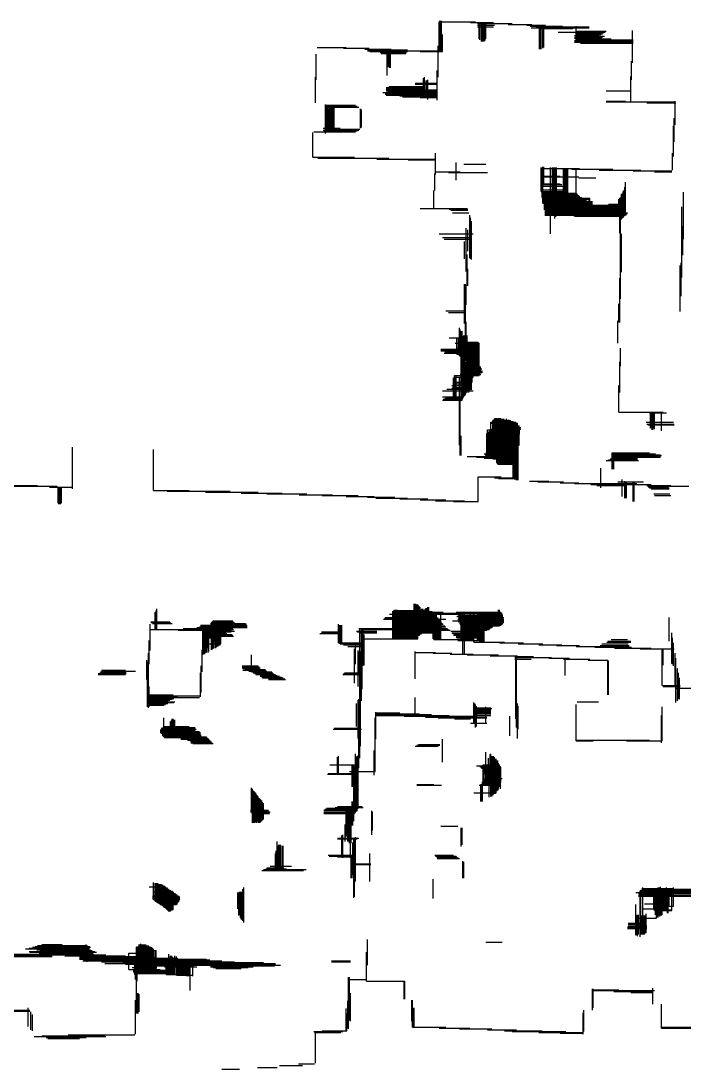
# Model space of a CAD drawing. Extents: x -18.2 to 24.4, y -13.4 to 16.4.
# Drawn here: x -11.34 to -3.55, y -13.1 to -0.8 of the extents above; entities that cross this region are included whole.
import ezdxf

# ---------------------------------------------------------------- set-up
doc = ezdxf.new("R2010")
doc.units = 0
doc.layers.add('1-0_REZ', color=7, linetype='CONTINUOUS')

msp = doc.modelspace()

# ---------------------------------------------------------------- linework, layer by layer
at = {"layer": '1-0_REZ'}
for p, q in [((-6.43, -0.81), (-6, -0.81)), ((-6.43, -1.15), (-6.43, -0.81)), ((-6.42, -1.16), (-6.42, -0.8)), ((-6.41, -1.16), (-6.41, -0.8)), ((-6.4, -1.16), (-6.4, -0.8)), ((-6.06, -0.82), (-5.79, -0.82)), ((-5.98, -0.83), (-5.57, -0.83)), ((-5.98, -0.85), (-5.78, -0.85)), ((-5.96, -1.01), (-5.96, -0.82)), ((-5.95, -1.02), (-5.95, -0.82)), ((-5.93, -1.04), (-5.93, -0.82)), ((-5.92, -1.04), (-5.92, -0.82)), ((-5.91, -1.04), (-5.91, -0.82)), ((-5.9, -1.04), (-5.9, -0.82)), ((-5.89, -1.03), (-5.89, -0.82)), ((-5.88, -1.01), (-5.88, -0.82)), ((-5.62, -0.84), (-5.34, -0.84)), ((-5.4, -0.85), (-5.18, -0.85)), ((-5.36, -0.86), (-4.98, -0.86)), ((-5.25, -1.13), (-5.25, -0.85)), ((-5.24, -1.13), (-5.24, -0.85)), ((-5.23, -1.13), (-5.23, -0.85)), ((-5.21, -1.12), (-5.21, -0.85)), ((-5.2, -1.11), (-5.2, -0.85)), ((-4.82, -1.05), (-4.82, -0.86)), ((-6.39, -1.16), (-6.39, -0.96)), ((-5.98, -0.87), (-5.79, -0.87)), ((-5.35, -0.88), (-4.67, -0.88)), ((-5.29, -0.87), (-4.67, -0.87)), ((-5.24, -0.89), (-4.86, -0.89)), ((-5.03, -0.93), (-4.48, -0.93)), ((-4.84, -0.97), (-4.55, -0.97)), ((-4.83, -0.92), (-4.47, -0.92)), ((-4.83, -0.94), (-4.5, -0.94)), ((-4.83, -0.95), (-4.51, -0.95)), ((-4.83, -0.96), (-4.53, -0.96)), ((-4.83, -0.98), (-4.49, -0.98)), ((-4.16, -1.29), (-4.16, -0.91)), ((-6.44, -1.46), (-6.44, -1.09)), ((-4.84, -0.99), (-4.51, -0.99)), ((-4.84, -1), (-4.52, -1)), ((-4.84, -1.03), (-4.15, -1.03)), ((-4.84, -1.04), (-4.15, -1.04)), ((-4.84, -1.05), (-4.15, -1.05)), ((-4.83, -1.01), (-4.41, -1.01)), ((-4.82, -1.02), (-4.15, -1.02)), ((-4.77, -1.06), (-4.15, -1.06)), ((-7.87, -1.49), (-7.87, -1.19)), ((-7.86, -1.11), (-7.52, -1.11)), ((-7.55, -1.12), (-7.25, -1.12)), ((-7.3, -1.13), (-6.99, -1.13)), ((-7.27, -1.14), (-6.8, -1.14)), ((-7.27, -1.15), (-6.39, -1.15)), ((-7.24, -1.16), (-6.8, -1.16)), ((-7.12, -1.17), (-6.81, -1.17)), ((-7.11, -1.18), (-6.82, -1.18)), ((-7.04, -1.44), (-7.04, -1.13)), ((-7.03, -1.34), (-7.03, -1.14)), ((-7.02, -1.34), (-7.02, -1.13)), ((-7.01, -1.35), (-7.01, -1.13)), ((-7, -1.35), (-7, -1.13)), ((-6.65, -1.16), (-6.39, -1.16)), ((-4.17, -1.49), (-4.17, -1.27)), ((-7.88, -1.76), (-7.88, -1.46)), ((-6.61, -1.69), (-6.61, -1.47)), ((-6.6, -1.69), (-6.6, -1.46)), ((-6.45, -1.73), (-6.45, -1.38)), ((-4.18, -1.75), (-4.18, -1.45)), ((-7.05, -1.58), (-6.6, -1.58)), ((-7.05, -1.59), (-6.6, -1.59)), ((-7.02, -1.57), (-6.6, -1.57)), ((-6.71, -1.53), (-6.45, -1.53)), ((-6.71, -1.54), (-6.45, -1.54)), ((-6.58, -1.7), (-6.58, -1.5)), ((-6.57, -1.69), (-6.57, -1.5)), ((-6.56, -1.72), (-6.56, -1.49)), ((-7.09, -1.64), (-6.45, -1.64)), ((-7.06, -1.65), (-6.45, -1.65)), ((-7.06, -1.66), (-6.45, -1.66)), ((-7.05, -1.6), (-6.61, -1.6)), ((-7.05, -1.61), (-6.45, -1.61)), ((-7.05, -1.62), (-6.45, -1.62)), ((-7.05, -1.67), (-6.45, -1.67)), ((-7.03, -1.63), (-6.45, -1.63)), ((-6.89, -1.68), (-6.45, -1.68)), ((-6.86, -1.69), (-6.45, -1.69)), ((-6.65, -1.7), (-6.45, -1.7)), ((-4.47, -1.62), (-4.18, -1.62)), ((-7.77, -1.79), (-7.41, -1.79)), ((-7.77, -1.8), (-7.39, -1.8)), ((-7.76, -2.12), (-7.76, -1.78)), ((-7.76, -1.81), (-7.37, -1.81)), ((-7.75, -2.11), (-7.75, -1.79)), ((-7.74, -2.1), (-7.74, -1.79)), ((-7.73, -2.08), (-7.73, -1.81)), ((-7.72, -2.06), (-7.72, -1.83)), ((-7.71, -2.07), (-7.71, -1.82)), ((-7.7, -2.07), (-7.7, -1.82)), ((-7.69, -2.07), (-7.69, -1.82)), ((-7.68, -2.08), (-7.68, -1.81)), ((-7.67, -2.08), (-7.67, -1.81)), ((-7.66, -2.09), (-7.66, -1.8)), ((-7.35, -2.06), (-7.35, -1.83)), ((-7.34, -2.05), (-7.34, -1.84)), ((-4.47, -1.74), (-4.24, -1.74)), ((-4.47, -1.75), (-3.66, -1.75)), ((-3.99, -1.76), (-3.65, -1.76)), ((-3.66, -2.02), (-3.66, -1.74)), ((-3.67, -2.22), (-3.67, -1.94)), ((-7.79, -2.06), (-7.59, -2.06)), ((-7.79, -2.08), (-7.37, -2.08)), ((-7.78, -2.09), (-7.39, -2.09)), ((-7.77, -2.07), (-7.36, -2.07)), ((-3.68, -2.39), (-3.68, -2.03)), ((-7.91, -2.4), (-7.91, -2.11)), ((-7.9, -2.1), (-7.41, -2.1)), ((-7.91, -2.4), (-7.42, -2.4)), ((-7.85, -2.41), (-7.02, -2.41)), ((-7.16, -2.42), (-6.48, -2.42)), ((-6.79, -2.43), (-6.48, -2.43)), ((-6.47, -2.6), (-6.47, -2.35)), ((-3.69, -2.55), (-3.69, -2.35)), ((-6.47, -2.57), (-6.18, -2.57)), ((-6.32, -2.58), (-5.86, -2.58)), ((-6.23, -2.67), (-6.23, -2.46)), ((-6.14, -2.48), (-5.88, -2.48)), ((-5.23, -2.8), (-5.23, -2.52)), ((-5.23, -2.53), (-4.78, -2.53)), ((-5.22, -2.87), (-5.22, -2.52)), ((-5.21, -2.94), (-5.21, -2.51)), ((-5.2, -2.72), (-5.2, -2.51)), ((-5.12, -3.3), (-5.12, -2.52)), ((-5.1, -3.08), (-5.1, -2.52)), ((-5.09, -3.08), (-5.09, -2.52)), ((-5.08, -3.08), (-5.08, -2.52)), ((-5.07, -3.12), (-5.07, -2.52)), ((-5.06, -3.1), (-5.06, -2.52)), ((-5.05, -3.08), (-5.05, -2.52)), ((-4.97, -3.08), (-4.97, -2.53)), ((-4.96, -3.08), (-4.96, -2.53)), ((-4.95, -3.08), (-4.95, -2.53)), ((-4.94, -3.08), (-4.94, -2.53)), ((-4.93, -3.08), (-4.93, -2.53)), ((-4.92, -3.08), (-4.92, -2.53)), ((-4.87, -2.54), (-4.39, -2.54)), ((-4.82, -3.09), (-4.82, -2.53)), ((-4.55, -2.55), (-4.06, -2.55)), ((-4.15, -2.56), (-3.7, -2.56)), ((-3.9, -2.57), (-3.7, -2.57)), ((-6.48, -2.79), (-6.48, -2.59)), ((-5.24, -2.62), (-5.01, -2.62)), ((-5.23, -2.63), (-4.79, -2.63)), ((-4.79, -2.64), (-4.59, -2.64)), ((-4.24, -3.08), (-4.24, -2.69)), ((-6.49, -3), (-6.49, -2.79)), ((-5.23, -2.71), (-5.01, -2.71)), ((-5.23, -2.72), (-4.99, -2.72)), ((-5.23, -2.74), (-4.94, -2.74)), ((-5.23, -2.78), (-4.93, -2.78)), ((-5.23, -2.8), (-4.93, -2.8)), ((-5.22, -2.81), (-4.93, -2.81)), ((-5.22, -2.82), (-4.82, -2.82)), ((-4.84, -3.09), (-4.84, -2.82)), ((-4.83, -3.09), (-4.83, -2.82)), ((-4.27, -3.11), (-4.27, -2.8)), ((-4.26, -3.1), (-4.26, -2.79)), ((-4.25, -3.08), (-4.25, -2.75)), ((-3.56, -3.36), (-3.56, -2.81)), ((-5.22, -2.83), (-4.81, -2.83)), ((-5.22, -2.84), (-4.81, -2.84)), ((-5.22, -2.85), (-4.79, -2.85)), ((-5.22, -2.86), (-4.78, -2.86)), ((-5.22, -2.87), (-4.76, -2.87)), ((-5.21, -2.88), (-4.66, -2.88)), ((-5.21, -2.89), (-4.67, -2.89)), ((-5.21, -2.9), (-4.71, -2.9)), ((-5.21, -2.91), (-4.69, -2.91)), ((-5.21, -2.92), (-4.63, -2.92)), ((-5.21, -2.93), (-4.63, -2.93)), ((-5.21, -2.94), (-4.63, -2.94)), ((-5.2, -2.95), (-4.63, -2.95)), ((-5.11, -3.08), (-5.11, -2.83)), ((-4.91, -3.08), (-4.91, -2.84)), ((-4.81, -3.09), (-4.81, -2.83)), ((-4.8, -3.09), (-4.8, -2.85)), ((-4.79, -3.09), (-4.79, -2.85)), ((-4.78, -3.09), (-4.78, -2.86)), ((-4.77, -3.09), (-4.77, -2.87)), ((-4.76, -3.09), (-4.76, -2.87)), ((-4.75, -3.09), (-4.75, -2.88)), ((-4.74, -3.09), (-4.74, -2.88)), ((-4.73, -3.09), (-4.73, -2.89)), ((-4.72, -3.09), (-4.72, -2.89)), ((-4.71, -3.09), (-4.71, -2.9)), ((-4.67, -3.09), (-4.67, -2.89)), ((-4.66, -3.09), (-4.66, -2.88)), ((-4.44, -2.95), (-4.24, -2.95)), ((-4.32, -3.09), (-4.32, -2.89)), ((-4.31, -3.29), (-4.31, -2.88)), ((-4.3, -4.06), (-4.3, -2.87)), ((-4.29, -3.13), (-4.29, -2.83)), ((-4.28, -3.12), (-4.28, -2.83)), ((-6.65, -3), (-6.1, -3)), ((-6.31, -3.01), (-6.09, -3.01)), ((-6.29, -3.02), (-6.09, -3.02)), ((-6.27, -3.05), (-6.08, -3.05)), ((-5.2, -2.96), (-4.24, -2.96)), ((-5.2, -2.97), (-4.24, -2.97)), ((-5.2, -2.98), (-4.24, -2.98)), ((-5.2, -2.99), (-4.24, -2.99)), ((-5.2, -3), (-4.24, -3)), ((-5.2, -3.01), (-4.24, -3.01)), ((-5.19, -3.02), (-4.24, -3.02)), ((-5.19, -3.03), (-4.24, -3.03)), ((-5.19, -3.04), (-4.24, -3.04)), ((-5.19, -3.05), (-4.22, -3.05)), ((-5.19, -3.06), (-4.22, -3.06)), ((-5.19, -3.07), (-4.23, -3.07)), ((-3.58, -3.81), (-3.58, -2.98)), ((-6.07, -3.58), (-6.07, -3.08)), ((-6.06, -3.59), (-6.06, -3.11)), ((-6.05, -3.6), (-6.05, -3.15)), ((-5.19, -3.08), (-4.24, -3.08)), ((-4.84, -3.09), (-4.26, -3.09)), ((-6.43, -3.3), (-6.03, -3.3)), ((-6.11, -3.74), (-6.11, -3.23)), ((-6.09, -3.5), (-6.09, -3.25)), ((-4.29, -3.75), (-4.29, -3.3)), ((-3.57, -3.55), (-3.57, -3.21)), ((-6.39, -3.34), (-6.05, -3.34)), ((-6.37, -3.36), (-6.06, -3.36)), ((-6.13, -3.59), (-6.13, -3.39)), ((-6.1, -3.91), (-6.1, -3.54)), ((-3.6, -4.21), (-3.6, -3.67)), ((-3.59, -4.03), (-3.59, -3.64)), ((-6.09, -3.91), (-6.09, -3.71)), ((-6.13, -4.35), (-6.13, -3.89)), ((-6.12, -4.65), (-6.12, -3.89)), ((-6.11, -4.13), (-6.11, -3.9)), ((-4.31, -4.34), (-4.31, -3.82)), ((-4.32, -4.34), (-4.32, -4.12)), ((-6.35, -4.2), (-6.12, -4.2)), ((-6.32, -4.22), (-6.12, -4.22)), ((-6.19, -4.73), (-6.19, -4.4)), ((-6.18, -4.73), (-6.18, -4.42)), ((-6.11, -4.7), (-6.11, -4.33)), ((-4.33, -4.58), (-4.33, -4.32)), ((-6.31, -4.52), (-6.11, -4.52)), ((-6.22, -4.71), (-6.22, -4.52)), ((-6.2, -4.71), (-6.2, -4.52)), ((-6.17, -5.26), (-6.17, -4.44)), ((-6.16, -5.25), (-6.16, -4.44)), ((-6.15, -5.23), (-6.15, -4.5)), ((-6.14, -5.21), (-6.14, -4.49)), ((-6.13, -5.2), (-6.13, -4.49)), ((-6.1, -5.16), (-6.1, -4.49)), ((-6.41, -4.65), (-5.96, -4.65)), ((-6.41, -4.66), (-6, -4.66)), ((-6.41, -4.67), (-5.98, -4.67)), ((-6.24, -4.58), (-5.96, -4.58)), ((-6.22, -4.64), (-5.97, -4.64)), ((-6.21, -4.62), (-5.96, -4.62)), ((-6.2, -4.63), (-5.96, -4.63)), ((-6.17, -4.61), (-5.97, -4.61)), ((-6.16, -4.57), (-5.97, -4.57)), ((-6.16, -4.59), (-5.97, -4.59)), ((-6.16, -4.6), (-5.97, -4.6)), ((-6.09, -5.15), (-6.09, -4.57)), ((-6.08, -5.16), (-6.08, -4.58)), ((-6.07, -5.14), (-6.07, -4.57)), ((-6.06, -5.13), (-6.06, -4.58)), ((-6.05, -5.13), (-6.05, -4.58)), ((-6.04, -5.04), (-6.04, -4.57)), ((-6.03, -4.98), (-6.03, -4.58)), ((-6.02, -4.97), (-6.02, -4.58)), ((-6.01, -4.96), (-6.01, -4.58)), ((-6, -4.96), (-6, -4.58)), ((-5.99, -4.95), (-5.99, -4.58)), ((-5.98, -4.96), (-5.98, -4.57)), ((-5.97, -4.96), (-5.97, -4.57)), ((-5.96, -4.96), (-5.96, -4.58)), ((-4.3, -4.85), (-4.3, -4.64)), ((-6.37, -4.7), (-5.97, -4.7)), ((-6.36, -4.68), (-5.98, -4.68)), ((-6.36, -4.69), (-5.97, -4.69)), ((-6.22, -4.71), (-5.97, -4.71)), ((-6.19, -4.72), (-5.97, -4.72)), ((-6.19, -4.73), (-5.97, -4.73)), ((-6.17, -4.74), (-5.96, -4.74)), ((-6.17, -4.75), (-5.96, -4.75)), ((-6.17, -4.78), (-5.96, -4.78)), ((-6.16, -4.76), (-5.96, -4.76)), ((-6.15, -4.77), (-5.96, -4.77)), ((-6.15, -4.79), (-5.96, -4.79)), ((-6.17, -4.85), (-5.96, -4.85)), ((-6.17, -4.89), (-5.93, -4.89)), ((-6.16, -4.86), (-5.94, -4.86)), ((-6.16, -4.9), (-5.94, -4.9)), ((-6.16, -4.91), (-5.92, -4.91)), ((-6.15, -4.81), (-5.96, -4.81)), ((-6.15, -4.82), (-5.96, -4.82)), ((-6.15, -4.83), (-5.96, -4.83)), ((-6.15, -4.84), (-5.96, -4.84)), ((-6.14, -4.87), (-5.94, -4.87)), ((-6.14, -4.88), (-5.93, -4.88)), ((-6.12, -5.19), (-6.12, -4.82)), ((-6.11, -5.17), (-6.11, -4.84)), ((-4.31, -5.16), (-4.31, -4.8)), ((-6.26, -5.25), (-6.26, -4.99)), ((-6.25, -4.96), (-5.96, -4.96)), ((-6.25, -5.25), (-6.25, -4.96)), ((-6.25, -4.98), (-6.03, -4.98)), ((-6.24, -5.25), (-6.24, -4.98)), ((-6.23, -5.25), (-6.23, -4.96)), ((-6.23, -5.04), (-6.04, -5.04)), ((-6.19, -5.78), (-6.19, -4.98)), ((-6.18, -4.95), (-5.94, -4.95)), ((-6.17, -4.94), (-5.95, -4.94)), ((-6.16, -4.92), (-5.92, -4.92)), ((-6.16, -4.93), (-5.93, -4.93)), ((-6.39, -5.14), (-6.03, -5.14)), ((-6.34, -5.12), (-6.05, -5.12)), ((-6.28, -5.08), (-6.05, -5.08)), ((-6.28, -5.11), (-6.05, -5.11)), ((-6.27, -5.1), (-6.05, -5.1)), ((-6.24, -5.06), (-6.05, -5.06)), ((-4.32, -5.39), (-4.32, -5.08)), ((-6.39, -5.21), (-6.14, -5.21)), ((-6.39, -5.25), (-6.16, -5.25)), ((-6.38, -5.24), (-6.17, -5.24)), ((-6.36, -5.23), (-6.15, -5.23)), ((-6.35, -5.22), (-6.15, -5.22)), ((-6.18, -5.9), (-6.18, -5.22)), ((-4.32, -5.39), (-3.8, -5.39)), ((-3.96, -5.4), (-3.76, -5.4)), ((-3.95, -5.58), (-3.95, -5.39)), ((-3.94, -5.58), (-3.94, -5.39)), ((-3.93, -5.6), (-3.93, -5.39)), ((-3.92, -5.6), (-3.92, -5.39)), ((-3.91, -5.58), (-3.91, -5.39)), ((-3.9, -5.59), (-3.9, -5.39)), ((-3.82, -5.61), (-3.82, -5.4)), ((-5.82, -5.51), (-5.53, -5.51)), ((-5.82, -5.93), (-5.82, -5.51)), ((-5.82, -5.52), (-5.51, -5.52)), ((-5.8, -5.49), (-5.59, -5.49)), ((-5.8, -5.94), (-5.8, -5.49)), ((-5.79, -5.94), (-5.79, -5.48)), ((-5.78, -5.94), (-5.78, -5.47)), ((-5.77, -5.94), (-5.77, -5.46)), ((-5.76, -5.94), (-5.76, -5.46)), ((-5.76, -5.5), (-5.56, -5.5)), ((-5.75, -5.99), (-5.75, -5.46)), ((-5.74, -6), (-5.74, -5.46)), ((-5.74, -5.53), (-5.52, -5.53)), ((-5.73, -6), (-5.73, -5.46)), ((-5.72, -6), (-5.72, -5.46)), ((-5.71, -6), (-5.71, -5.46)), ((-5.7, -6), (-5.7, -5.47)), ((-5.69, -6), (-5.69, -5.47)), ((-5.68, -6), (-5.68, -5.47)), ((-5.67, -6), (-5.67, -5.47)), ((-5.66, -6), (-5.66, -5.48)), ((-5.65, -6), (-5.65, -5.48)), ((-5.64, -6), (-5.64, -5.47)), ((-5.63, -6), (-5.63, -5.48)), ((-5.62, -6), (-5.62, -5.48)), ((-5.61, -6), (-5.61, -5.48)), ((-5.6, -6), (-5.6, -5.49)), ((-5.59, -6), (-5.59, -5.49)), ((-5.58, -6), (-5.58, -5.5)), ((-5.57, -6), (-5.57, -5.5)), ((-5.56, -6.17), (-5.56, -5.5)), ((-5.55, -6.17), (-5.55, -5.51)), ((-5.54, -6.18), (-5.54, -5.51)), ((-5.53, -6.18), (-5.53, -5.51)), ((-5.52, -6.19), (-5.52, -5.52)), ((-5.51, -6.19), (-5.51, -5.52)), ((-4, -5.51), (-3.68, -5.51)), ((-3.99, -5.53), (-3.67, -5.53)), ((-5.87, -5.64), (-5.48, -5.64)), ((-5.87, -5.93), (-5.87, -5.64)), ((-5.86, -5.6), (-5.48, -5.6)), ((-5.86, -5.93), (-5.86, -5.6)), ((-5.86, -5.65), (-5.49, -5.65)), ((-5.85, -5.62), (-5.48, -5.62)), ((-5.85, -5.93), (-5.85, -5.62)), ((-5.85, -5.63), (-5.48, -5.63)), ((-5.84, -5.93), (-5.84, -5.63)), ((-5.83, -5.61), (-5.48, -5.61)), ((-5.83, -5.93), (-5.83, -5.61)), ((-5.81, -5.59), (-5.47, -5.59)), ((-5.81, -5.93), (-5.81, -5.59)), ((-5.8, -5.58), (-5.48, -5.58)), ((-5.78, -5.56), (-5.51, -5.56)), ((-5.78, -5.57), (-5.47, -5.57)), ((-5.77, -5.55), (-5.49, -5.55)), ((-5.75, -5.54), (-5.52, -5.54)), ((-5.5, -6.19), (-5.5, -5.57)), ((-5.49, -5.78), (-5.49, -5.55)), ((-3.98, -5.54), (-3.67, -5.54)), ((-6.17, -5.9), (-6.17, -5.67)), ((-5.87, -5.67), (-5.49, -5.67)), ((-5.87, -5.7), (-5.5, -5.7)), ((-5.87, -5.76), (-5.5, -5.76)), ((-5.86, -5.66), (-5.49, -5.66)), ((-5.86, -5.68), (-5.49, -5.68)), ((-5.86, -5.69), (-5.49, -5.69)), ((-5.86, -5.71), (-5.49, -5.71)), ((-5.86, -5.72), (-5.5, -5.72)), ((-5.86, -5.73), (-5.5, -5.73)), ((-5.86, -5.74), (-5.49, -5.74)), ((-5.86, -5.75), (-5.5, -5.75)), ((-5.86, -5.77), (-5.51, -5.77)), ((-5.86, -5.78), (-5.49, -5.78)), ((-10.73, -6.29), (-10.73, -5.8)), ((-9.78, -6.31), (-9.78, -5.83)), ((-5.9, -5.88), (-5.5, -5.88)), ((-5.89, -5.89), (-5.5, -5.89)), ((-5.88, -5.87), (-5.5, -5.87)), ((-5.88, -5.9), (-5.5, -5.9)), ((-5.87, -5.81), (-5.5, -5.81)), ((-5.87, -5.84), (-5.5, -5.84)), ((-5.87, -5.86), (-5.5, -5.86)), ((-5.86, -5.79), (-5.53, -5.79)), ((-5.86, -5.82), (-5.52, -5.82)), ((-5.86, -5.85), (-5.5, -5.85)), ((-5.85, -5.8), (-5.5, -5.8)), ((-5.85, -5.83), (-5.53, -5.83)), ((-4.4, -5.87), (-3.96, -5.87)), ((-4.4, -6.06), (-4.4, -5.87)), ((-4.4, -5.88), (-3.89, -5.88)), ((-4.4, -5.89), (-3.83, -5.89)), ((-4.39, -6.06), (-4.39, -5.87)), ((-4.39, -5.9), (-3.82, -5.9)), ((-4.38, -6.06), (-4.38, -5.87)), ((-6.1, -5.91), (-5.51, -5.91)), ((-5.99, -5.92), (-5.52, -5.92)), ((-5.9, -5.93), (-5.5, -5.93)), ((-5.8, -5.94), (-5.53, -5.94)), ((-5.75, -5.98), (-5.53, -5.98)), ((-5.74, -5.95), (-5.5, -5.95)), ((-5.74, -5.96), (-5.51, -5.96)), ((-5.74, -5.97), (-5.54, -5.97)), ((-5.74, -6), (-5.55, -6)), ((-4.47, -5.96), (-4.09, -5.96)), ((-4.44, -5.95), (-4.1, -5.95)), ((-4.42, -5.94), (-4.1, -5.94)), ((-4.4, -5.91), (-3.83, -5.91)), ((-4.4, -5.92), (-3.83, -5.92)), ((-4.4, -5.93), (-4.1, -5.93)), ((-4.53, -6.28), (-4.53, -6.05)), ((-11.47, -6.25), (-11.14, -6.25)), ((-11.47, -6.26), (-10.91, -6.26)), ((-11, -6.27), (-10.73, -6.27)), ((-10.9, -6.46), (-10.9, -6.27)), ((-10.89, -6.47), (-10.89, -6.27)), ((-10.88, -6.47), (-10.88, -6.27)), ((-10.87, -6.47), (-10.87, -6.27)), ((-10.86, -6.46), (-10.86, -6.27)), ((-5.97, -6.15), (-5.7, -6.15)), ((-5.97, -6.44), (-5.97, -6.15)), ((-5.78, -6.16), (-5.5, -6.16)), ((-5.73, -6.17), (-5.5, -6.17)), ((-5.37, -6.2), (-5.14, -6.2)), ((-5.27, -6.21), (-4.97, -6.21)), ((-5.01, -6.22), (-4.79, -6.22)), ((-4.84, -6.23), (-4.11, -6.23)), ((-4.65, -6.24), (-3.94, -6.24)), ((-4.58, -6.25), (-4.25, -6.25)), ((-4.33, -6.21), (-4.03, -6.21)), ((-4.28, -6.38), (-4.28, -6.18)), ((-4.25, -6.4), (-4.25, -6.2)), ((-4.24, -6.4), (-4.24, -6.21)), ((-4.23, -6.4), (-4.23, -6.21)), ((-4.15, -6.44), (-4.15, -6.22)), ((-4.14, -6.44), (-4.14, -6.22)), ((-3.99, -6.25), (-3.71, -6.25)), ((-3.98, -6.26), (-3.5, -6.26)), ((-3.97, -6.27), (-3.74, -6.27)), ((-9.78, -6.31), (-9.36, -6.31)), ((-9.62, -6.32), (-8.88, -6.32)), ((-9.17, -6.33), (-8.55, -6.33)), ((-8.75, -6.34), (-8.27, -6.34)), ((-8.45, -6.35), (-7.98, -6.35)), ((-8.07, -6.36), (-7.68, -6.36)), ((-7.8, -6.37), (-7.38, -6.37)), ((-7.52, -6.38), (-7.19, -6.38)), ((-7.27, -6.39), (-6.95, -6.39)), ((-3.96, -6.28), (-3.73, -6.28)), ((-3.94, -6.29), (-3.73, -6.29)), ((-3.91, -6.35), (-3.72, -6.35)), ((-3.9, -6.37), (-3.71, -6.37)), ((-7.17, -6.4), (-6.8, -6.4)), ((-6.89, -6.41), (-6.56, -6.41)), ((-6.65, -6.42), (-6.35, -6.42)), ((-6.47, -6.43), (-6.13, -6.43)), ((-6.26, -6.44), (-5.97, -6.44)), ((-9.76, -7.94), (-9.76, -7.74)), ((-9.75, -7.94), (-9.75, -7.72)), ((-9.74, -7.94), (-9.74, -7.7)), ((-6.98, -7.73), (-6.51, -7.73)), ((-6.98, -7.74), (-6.38, -7.74)), ((-6.97, -8.05), (-6.97, -7.73)), ((-6.96, -7.72), (-6.55, -7.72)), ((-6.96, -8.05), (-6.96, -7.72)), ((-6.95, -8.05), (-6.95, -7.71)), ((-6.94, -8.04), (-6.94, -7.71)), ((-6.93, -8.04), (-6.93, -7.71)), ((-6.92, -8.04), (-6.92, -7.71)), ((-6.83, -8.04), (-6.83, -7.74)), ((-6.8, -8.05), (-6.8, -7.73)), ((-6.79, -8.05), (-6.79, -7.72)), ((-6.78, -8.05), (-6.78, -7.72)), ((-6.77, -8.05), (-6.77, -7.72)), ((-6.76, -8.05), (-6.76, -7.72)), ((-6.75, -8.05), (-6.75, -7.72)), ((-6.74, -8.05), (-6.74, -7.72)), ((-6.73, -8.05), (-6.73, -7.72)), ((-6.72, -8.05), (-6.72, -7.64)), ((-6.71, -8.05), (-6.71, -7.64)), ((-6.7, -8.05), (-6.7, -7.64)), ((-6.69, -8.05), (-6.69, -7.65)), ((-6.68, -8.05), (-6.68, -7.65)), ((-6.67, -8.01), (-6.67, -7.66)), ((-6.66, -8.01), (-6.66, -7.67)), ((-6.65, -8), (-6.65, -7.68)), ((-6.64, -7.99), (-6.64, -7.71)), ((-6.63, -7.99), (-6.63, -7.7)), ((-6.62, -7.98), (-6.62, -7.7)), ((-6.61, -7.97), (-6.61, -7.71)), ((-6.6, -7.97), (-6.6, -7.71)), ((-6.59, -7.96), (-6.59, -7.7)), ((-6.58, -7.96), (-6.58, -7.69)), ((-6.57, -7.96), (-6.57, -7.69)), ((-6.56, -7.95), (-6.56, -7.68)), ((-6.55, -7.95), (-6.55, -7.68)), ((-6.54, -7.95), (-6.54, -7.73)), ((-6.53, -7.96), (-6.53, -7.73)), ((-6.52, -7.96), (-6.52, -7.73)), ((-6.51, -7.97), (-6.51, -7.73)), ((-6.5, -8.05), (-6.5, -7.74)), ((-6.49, -8.06), (-6.49, -7.74)), ((-6.48, -8.06), (-6.48, -7.74)), ((-6.47, -8.06), (-6.47, -7.74)), ((-6.41, -8.06), (-6.41, -7.74)), ((-6.23, -7.74), (-5.7, -7.74)), ((-6.17, -8.08), (-6.17, -7.74)), ((-6.06, -8.07), (-6.06, -7.74)), ((-5.92, -8.09), (-5.92, -7.74)), ((-5.86, -7.93), (-5.86, -7.74)), ((-5.84, -7.94), (-5.84, -7.74)), ((-5.83, -7.93), (-5.83, -7.74)), ((-5.73, -7.9), (-5.73, -7.71)), ((-5.72, -7.9), (-5.72, -7.71)), ((-9.81, -7.85), (-9.59, -7.85)), ((-9.81, -7.86), (-9.58, -7.86)), ((-9.79, -7.87), (-9.56, -7.87)), ((-9.11, -7.87), (-8.7, -7.87)), ((-9.1, -7.86), (-8.83, -7.86)), ((-9.1, -8.18), (-9.1, -7.86)), ((-9.09, -7.85), (-8.84, -7.85)), ((-9.09, -8.18), (-9.09, -7.85)), ((-9.08, -7.84), (-8.85, -7.84)), ((-9.08, -8.17), (-9.08, -7.84)), ((-9.07, -8.16), (-9.07, -7.84)), ((-9.06, -8.09), (-9.06, -7.85)), ((-9.05, -8.16), (-9.05, -7.86)), ((-9.04, -8.15), (-9.04, -7.85)), ((-9.03, -8.14), (-9.03, -7.85)), ((-9.02, -8.14), (-9.02, -7.85)), ((-9.01, -8.13), (-9.01, -7.87)), ((-9, -8.13), (-9, -7.87)), ((-8.99, -8.11), (-8.99, -7.87)), ((-7.08, -7.82), (-6.35, -7.82)), ((-7.07, -7.81), (-6.44, -7.81)), ((-7.06, -7.8), (-6.45, -7.8)), ((-7.01, -7.76), (-6.17, -7.76)), ((-6.97, -7.85), (-6.41, -7.85)), ((-6.96, -7.75), (-5.69, -7.75)), ((-6.96, -7.78), (-6.46, -7.78)), ((-6.96, -7.79), (-6.47, -7.79)), ((-6.96, -7.84), (-6.41, -7.84)), ((-6.95, -7.77), (-6.46, -7.77)), ((-6.95, -7.83), (-6.41, -7.83)), ((-6.95, -7.86), (-6.4, -7.86)), ((-6.95, -7.87), (-6.39, -7.87)), ((-6.85, -8.04), (-6.85, -7.75)), ((-6.81, -8.04), (-6.81, -7.81)), ((-6.46, -8.06), (-6.46, -7.75)), ((-6.45, -8.06), (-6.45, -7.8)), ((-6.44, -8.06), (-6.44, -7.81)), ((-6.43, -8.06), (-6.43, -7.82)), ((-6.42, -8.06), (-6.42, -7.83)), ((-6.27, -7.84), (-5.67, -7.84)), ((-6.22, -7.79), (-5.68, -7.79)), ((-6.21, -7.77), (-5.68, -7.77)), ((-6.21, -7.82), (-5.67, -7.82)), ((-6.2, -7.78), (-5.68, -7.78)), ((-6.2, -7.8), (-5.67, -7.8)), ((-6.2, -7.81), (-5.68, -7.81)), ((-6.2, -7.83), (-5.67, -7.83)), ((-6.2, -7.85), (-5.67, -7.85)), ((-6.19, -7.87), (-5.68, -7.87)), ((-6.18, -7.86), (-5.67, -7.86)), ((-6.16, -8.07), (-6.16, -7.77)), ((-6.15, -8.23), (-6.15, -7.75)), ((-6.14, -8.07), (-6.14, -7.8)), ((-6.13, -8.23), (-6.13, -7.75)), ((-6.12, -8.07), (-6.12, -7.78)), ((-6.11, -8.07), (-6.11, -7.79)), ((-6.1, -8.07), (-6.1, -7.79)), ((-6.09, -8.07), (-6.09, -7.8)), ((-6.08, -8.07), (-6.08, -7.79)), ((-6.07, -8.07), (-6.07, -7.77)), ((-6.05, -8.07), (-6.05, -7.77)), ((-6.04, -8.07), (-6.04, -7.77)), ((-6.03, -8.08), (-6.03, -7.77)), ((-6.02, -8.09), (-6.02, -7.75)), ((-5.99, -8.02), (-5.99, -7.77)), ((-5.98, -8.08), (-5.98, -7.77)), ((-5.97, -7.76), (-5.69, -7.76)), ((-5.97, -8.08), (-5.97, -7.76)), ((-5.96, -8.08), (-5.96, -7.78)), ((-5.95, -8.09), (-5.95, -7.82)), ((-5.94, -8.09), (-5.94, -7.79)), ((-5.93, -8.1), (-5.93, -7.75)), ((-5.91, -8.09), (-5.91, -7.75)), ((-5.9, -8.09), (-5.9, -7.75)), ((-5.89, -7.95), (-5.89, -7.75)), ((-5.88, -7.95), (-5.88, -7.75)), ((-5.87, -7.95), (-5.87, -7.75)), ((-5.85, -7.94), (-5.85, -7.75)), ((-3.73, -8.08), (-3.73, -7.8)), ((-9.82, -8.19), (-9.82, -7.88)), ((-9.82, -7.94), (-8.84, -7.94)), ((-9.49, -7.95), (-8.87, -7.95)), ((-9.43, -7.93), (-8.85, -7.93)), ((-9.27, -7.92), (-8.68, -7.92)), ((-9.24, -7.91), (-8.68, -7.91)), ((-9.23, -7.89), (-8.69, -7.89)), ((-9.23, -7.9), (-8.68, -7.9)), ((-9.2, -8.24), (-9.2, -7.89)), ((-9.2, -7.98), (-8.93, -7.98)), ((-9.2, -7.99), (-8.92, -7.99)), ((-9.19, -8.23), (-9.19, -7.9)), ((-9.19, -7.97), (-8.87, -7.97)), ((-9.18, -8.23), (-9.18, -7.9)), ((-9.18, -7.96), (-8.83, -7.96)), ((-9.17, -8.22), (-9.17, -7.91)), ((-9.16, -8.21), (-9.16, -7.91)), ((-9.15, -8.16), (-9.15, -7.92)), ((-9.14, -8.21), (-9.14, -7.92)), ((-9.13, -8.2), (-9.13, -7.92)), ((-9.11, -7.88), (-8.69, -7.88)), ((-7.83, -7.99), (-7.57, -7.99)), ((-7.81, -7.97), (-7.57, -7.97)), ((-7.81, -7.98), (-7.57, -7.98)), ((-7.61, -8.1), (-7.61, -7.88)), ((-7.6, -8.1), (-7.6, -7.89)), ((-7.59, -8.11), (-7.59, -7.89)), ((-7.58, -8.11), (-7.58, -7.89)), ((-7.57, -8.11), (-7.57, -7.89)), ((-7.4, -7.96), (-7.16, -7.96)), ((-7.39, -7.97), (-7.16, -7.97)), ((-7.37, -7.93), (-6.33, -7.93)), ((-7.36, -9.45), (-7.36, -7.93)), ((-7.36, -7.98), (-7.16, -7.98)), ((-7.34, -8.78), (-7.34, -7.93)), ((-7.33, -8.64), (-7.33, -7.93)), ((-7.32, -8.37), (-7.32, -7.93)), ((-7.32, -7.94), (-6.32, -7.94)), ((-6.98, -7.92), (-6.4, -7.92)), ((-6.97, -7.88), (-6.38, -7.88)), ((-6.97, -7.89), (-6.43, -7.89)), ((-6.96, -7.91), (-6.35, -7.91)), ((-6.96, -7.95), (-6.3, -7.95)), ((-6.96, -7.96), (-6.44, -7.96)), ((-6.96, -7.97), (-6.44, -7.97)), ((-6.96, -7.98), (-6.45, -7.98)), ((-6.95, -7.9), (-6.36, -7.9)), ((-6.95, -7.99), (-6.63, -7.99)), ((-6.29, -7.96), (-5.91, -7.96)), ((-6.28, -7.98), (-5.91, -7.98)), ((-6.27, -7.99), (-5.91, -7.99)), ((-6.18, -7.88), (-5.69, -7.88)), ((-6.17, -7.89), (-5.7, -7.89)), ((-6.17, -7.9), (-5.72, -7.9)), ((-6.17, -7.91), (-5.8, -7.91)), ((-6.17, -7.92), (-5.81, -7.92)), ((-6.16, -7.93), (-5.83, -7.93)), ((-6.16, -7.94), (-5.84, -7.94)), ((-6.16, -7.95), (-5.87, -7.95)), ((-6.16, -7.97), (-5.9, -7.97)), ((-3.7, -8.34), (-3.7, -7.98)), ((-9.83, -8.35), (-9.83, -8.07)), ((-9.2, -8), (-8.86, -8)), ((-9.2, -8.01), (-8.85, -8.01)), ((-9.2, -8.02), (-8.84, -8.02)), ((-9.2, -8.03), (-9, -8.03)), ((-9.2, -8.04), (-9, -8.04)), ((-9.2, -8.11), (-8.99, -8.11)), ((-7.61, -8.1), (-7.31, -8.1)), ((-7.59, -8.11), (-7.31, -8.11)), ((-7.41, -8.35), (-7.41, -8.11)), ((-7.31, -8.36), (-7.31, -8)), ((-7.31, -8.05), (-6.68, -8.05)), ((-6.95, -8), (-6.65, -8)), ((-6.95, -8.01), (-6.66, -8.01)), ((-6.95, -8.02), (-6.68, -8.02)), ((-6.95, -8.03), (-6.69, -8.03)), ((-6.95, -8.04), (-6.68, -8.04)), ((-6.49, -8.06), (-6.1, -8.06)), ((-6.26, -8.01), (-5.91, -8.01)), ((-6.25, -8), (-5.91, -8)), ((-6.23, -8.02), (-5.92, -8.02)), ((-6.23, -8.03), (-5.92, -8.03)), ((-6.22, -8.04), (-5.92, -8.04)), ((-6.21, -8.07), (-5.92, -8.07)), ((-6.02, -8.09), (-5.66, -8.09)), ((-5.72, -8.1), (-5.44, -8.1)), ((-5.5, -8.11), (-5.21, -8.11)), ((-4.52, -8.11), (-4.21, -8.11)), ((-4.46, -8.09), (-4.18, -8.09)), ((-4.45, -8.08), (-4.18, -8.08)), ((-4.41, -8.06), (-4.22, -8.06)), ((-3.69, -8.35), (-3.69, -8.04)), ((-3.68, -8.37), (-3.68, -8.1)), ((-9.84, -8.86), (-9.84, -8.22)), ((-9.21, -8.44), (-9.21, -8.18)), ((-8.63, -8.44), (-8.63, -8.24)), ((-7.55, -8.12), (-7.31, -8.12)), ((-7.5, -8.14), (-7.31, -8.14)), ((-7.42, -8.57), (-7.42, -8.17)), ((-7.38, -8.61), (-7.38, -8.19)), ((-7.37, -8.48), (-7.37, -8.2)), ((-7.35, -9.31), (-7.35, -8.2)), ((-6.71, -8.52), (-6.71, -8.2)), ((-6.71, -8.21), (-6.47, -8.21)), ((-6.5, -8.22), (-6.28, -8.22)), ((-6.3, -8.23), (-6.03, -8.23)), ((-6.1, -8.24), (-5.73, -8.24)), ((-5.26, -8.12), (-4.99, -8.12)), ((-5.05, -8.13), (-4.78, -8.13)), ((-4.82, -8.14), (-4.2, -8.14)), ((-4.6, -8.15), (-4.17, -8.15)), ((-4.54, -8.13), (-4.2, -8.13)), ((-4.37, -8.16), (-3.94, -8.16)), ((-4.07, -8.17), (-3.67, -8.17)), ((-3.81, -8.6), (-3.81, -8.17)), ((-3.8, -8.36), (-3.8, -8.17)), ((-3.66, -8.61), (-3.66, -8.22)), ((-9.86, -8.53), (-9.86, -8.3)), ((-9.85, -8.85), (-9.85, -8.32)), ((-5.83, -8.25), (-5.51, -8.25)), ((-5.54, -8.26), (-5.32, -8.26)), ((-5.54, -8.27), (-5.11, -8.27)), ((-5.54, -8.29), (-5.35, -8.29)), ((-5.53, -8.99), (-5.53, -8.27)), ((-5.52, -9.09), (-5.52, -8.26)), ((-5.14, -8.28), (-4.9, -8.28)), ((-4.97, -8.29), (-4.66, -8.29)), ((-4.95, -8.48), (-4.95, -8.28)), ((-4.68, -8.3), (-4.45, -8.3)), ((-4.45, -8.71), (-4.45, -8.3)), ((-4.44, -8.71), (-4.44, -8.31)), ((-3.65, -8.8), (-3.65, -8.28)), ((-10.43, -8.46), (-10.1, -8.46)), ((-10.43, -8.47), (-10.11, -8.47)), ((-10.41, -8.45), (-10.1, -8.45)), ((-10.4, -8.44), (-10.1, -8.44)), ((-10.39, -8.42), (-10.11, -8.42)), ((-10.39, -8.43), (-9.99, -8.43)), ((-9.23, -8.73), (-9.23, -8.45)), ((-9.22, -8.68), (-9.22, -8.37)), ((-8.74, -8.37), (-8.55, -8.37)), ((-8.74, -8.38), (-8.54, -8.38)), ((-8.74, -8.39), (-8.53, -8.39)), ((-8.73, -8.4), (-8.53, -8.4)), ((-8.73, -8.42), (-8.46, -8.42)), ((-8.71, -8.41), (-8.47, -8.41)), ((-8.66, -8.43), (-8.45, -8.43)), ((-8.63, -8.44), (-8.39, -8.44)), ((-8.61, -8.45), (-8.38, -8.45)), ((-8.59, -8.46), (-8.37, -8.46)), ((-8.58, -8.47), (-8.35, -8.47)), ((-8.53, -8.48), (-8.33, -8.48)), ((-7.56, -8.47), (-7.33, -8.47)), ((-7.55, -8.46), (-7.33, -8.46)), ((-7.54, -8.45), (-7.33, -8.45)), ((-3.63, -8.78), (-3.63, -8.4)), ((-3.62, -8.76), (-3.62, -8.45)), ((-9.83, -8.85), (-9.83, -8.61)), ((-8.53, -8.49), (-8.3, -8.49)), ((-8.51, -8.5), (-8.28, -8.5)), ((-8.5, -8.51), (-8.26, -8.51)), ((-8.43, -8.52), (-8.24, -8.52)), ((-8.43, -8.53), (-8.23, -8.53)), ((-3.81, -8.6), (-3.6, -8.6)), ((-3.8, -8.61), (-3.6, -8.61)), ((-3.61, -8.76), (-3.61, -8.51)), ((-9.85, -8.71), (-9.55, -8.71)), ((-9.84, -8.72), (-9.23, -8.72)), ((-9.84, -8.73), (-9.5, -8.73)), ((-3.65, -8.63), (-2.76, -8.63)), ((-9.85, -8.78), (-9.61, -8.78)), ((-9.85, -8.79), (-9.53, -8.79)), ((-9.85, -8.8), (-9.54, -8.8)), ((-9.85, -8.81), (-9.61, -8.81)), ((-9.85, -8.82), (-9.64, -8.82)), ((-9.85, -8.83), (-9.66, -8.83)), ((-9.84, -8.75), (-9.54, -8.75)), ((-9.84, -8.76), (-9.56, -8.76)), ((-9.84, -8.77), (-9.59, -8.77)), ((-9.83, -8.74), (-9.24, -8.74)), ((-7.4, -9.08), (-7.4, -8.81)), ((-7.38, -9.22), (-7.38, -8.77)), ((-7.37, -9.57), (-7.37, -8.76)), ((-6.71, -8.96), (-6.71, -8.74)), ((-6.02, -9.04), (-6.02, -8.8)), ((-6.01, -9.03), (-6.01, -8.81)), ((-6, -9.09), (-6, -8.82)), ((-5.99, -9.08), (-5.99, -8.84)), ((-5.88, -9.04), (-5.88, -8.85)), ((-5.51, -9.22), (-5.51, -8.81)), ((-5.5, -9.11), (-5.5, -8.84)), ((-4.82, -9.25), (-4.82, -8.82)), ((-4.81, -8.79), (-4.56, -8.79)), ((-3.81, -9.25), (-3.81, -8.85)), ((-7.17, -9.23), (-7.17, -8.91)), ((-7.17, -8.92), (-6.89, -8.92)), ((-7.17, -8.93), (-6.66, -8.93)), ((-7.17, -8.94), (-6.52, -8.94)), ((-7.17, -8.95), (-6.31, -8.95)), ((-6.84, -8.96), (-5.99, -8.96)), ((-6.59, -8.97), (-5.87, -8.97)), ((-6.02, -8.86), (-5.82, -8.86)), ((-6.02, -8.87), (-5.81, -8.87)), ((-6.02, -8.88), (-5.82, -8.88)), ((-6.02, -8.89), (-5.82, -8.89)), ((-6.02, -8.9), (-5.82, -8.9)), ((-6.02, -8.91), (-5.82, -8.91)), ((-6.02, -8.92), (-5.82, -8.92)), ((-6.01, -8.93), (-5.82, -8.93)), ((-6.01, -8.95), (-5.82, -8.95)), ((-5.6, -9.19), (-5.6, -8.96)), ((-3.82, -9.27), (-3.82, -8.95)), ((-9.69, -9.1), (-9.29, -9.1)), ((-9.67, -9.09), (-9.29, -9.09)), ((-9.66, -9.2), (-9.66, -8.98)), ((-9.65, -9.08), (-9.36, -9.08)), ((-9.58, -9.21), (-9.58, -9.02)), ((-9.57, -9.21), (-9.57, -9.01)), ((-9.56, -9.2), (-9.56, -8.99)), ((-9.55, -9.2), (-9.55, -8.99)), ((-9.54, -9.21), (-9.54, -9)), ((-9.53, -9.2), (-9.53, -9)), ((-7.66, -9.1), (-7.35, -9.1)), ((-7.18, -9.61), (-7.18, -8.98)), ((-6.44, -8.98), (-5.87, -8.98)), ((-6.25, -8.99), (-6.06, -8.99)), ((-6.06, -9.04), (-5.87, -9.04)), ((-9.7, -9.12), (-9.29, -9.12)), ((-9.7, -9.13), (-9.29, -9.13)), ((-9.7, -9.14), (-9.24, -9.14)), ((-9.7, -9.15), (-9.23, -9.15)), ((-9.69, -9.11), (-9.28, -9.11)), ((-9.69, -9.16), (-9.23, -9.16)), ((-9.68, -9.17), (-9.23, -9.17)), ((-9.68, -9.18), (-9.22, -9.18)), ((-9.67, -9.19), (-9.22, -9.19)), ((-9.66, -9.2), (-9.16, -9.2)), ((-9.65, -9.21), (-9.15, -9.21)), ((-9.46, -9.22), (-9.14, -9.22)), ((-7.67, -9.11), (-7.34, -9.11)), ((-9.46, -9.23), (-9.13, -9.23)), ((-9.38, -9.24), (-9.12, -9.24)), ((-9.35, -9.25), (-9.11, -9.25)), ((-9.34, -9.26), (-9.1, -9.26)), ((-9.34, -9.27), (-9.09, -9.27)), ((-9.32, -9.28), (-9.08, -9.28)), ((-6.71, -9.31), (-6.44, -9.31)), ((-6.69, -9.3), (-6.42, -9.3)), ((-6.67, -9.29), (-6.42, -9.29)), ((-6.39, -9.5), (-6.39, -9.23)), ((-4.83, -9.24), (-3.96, -9.24)), ((-4.82, -9.25), (-4.62, -9.25)), ((-4.23, -9.25), (-3.81, -9.25)), ((-7.62, -9.63), (-7.62, -9.44)), ((-7.61, -9.63), (-7.61, -9.43)), ((-7.41, -10.09), (-7.41, -9.4)), ((-7.4, -10.07), (-7.4, -9.44)), ((-7.39, -10.07), (-7.39, -9.43)), ((-7.38, -10.04), (-7.38, -9.42)), ((-7.19, -9.65), (-7.19, -9.36)), ((-5.88, -9.7), (-5.88, -9.38)), ((-5.85, -9.73), (-5.85, -9.45)), ((-5.83, -9.76), (-5.83, -9.41)), ((-5.82, -9.9), (-5.82, -9.4)), ((-5.81, -9.9), (-5.81, -9.43)), ((-5.8, -9.89), (-5.8, -9.43)), ((-5.79, -9.88), (-5.79, -9.43)), ((-5.78, -9.87), (-5.78, -9.44)), ((-5.77, -9.87), (-5.77, -9.46)), ((-5.76, -9.86), (-5.76, -9.46)), ((-7.71, -9.53), (-7.37, -9.53)), ((-7.45, -9.79), (-7.45, -9.53)), ((-7.44, -9.79), (-7.44, -9.53)), ((-7.43, -10.19), (-7.43, -9.53)), ((-7.42, -10.1), (-7.42, -9.55)), ((-5.99, -9.54), (-5.72, -9.54)), ((-5.95, -9.55), (-5.71, -9.55)), ((-5.94, -9.56), (-5.7, -9.56)), ((-5.93, -9.57), (-5.7, -9.57)), ((-5.92, -9.58), (-5.7, -9.58)), ((-5.91, -9.53), (-5.72, -9.53)), ((-5.91, -9.74), (-5.91, -9.53)), ((-5.91, -9.59), (-5.7, -9.59)), ((-5.9, -9.76), (-5.9, -9.54)), ((-5.87, -9.75), (-5.87, -9.56)), ((-5.84, -9.91), (-5.84, -9.59)), ((-5.75, -9.84), (-5.75, -9.48)), ((-5.74, -9.83), (-5.74, -9.48)), ((-5.73, -9.82), (-5.73, -9.51)), ((-5.72, -9.79), (-5.72, -9.53)), ((-5.71, -9.81), (-5.71, -9.55)), ((-7.74, -9.64), (-7.38, -9.64)), ((-7.73, -9.63), (-7.38, -9.63)), ((-7.48, -9.61), (-7.18, -9.61)), ((-5.91, -9.6), (-5.7, -9.6)), ((-5.9, -9.61), (-5.7, -9.61)), ((-5.9, -9.62), (-5.7, -9.62)), ((-5.9, -9.63), (-5.7, -9.63)), ((-5.9, -9.7), (-5.7, -9.7)), ((-5.9, -9.71), (-5.7, -9.71)), ((-5.89, -9.64), (-5.7, -9.64)), ((-5.89, -9.65), (-5.7, -9.65)), ((-5.89, -9.66), (-5.7, -9.66)), ((-5.89, -9.67), (-5.7, -9.67)), ((-5.89, -9.68), (-5.7, -9.68)), ((-5.89, -9.69), (-5.69, -9.69)), ((-8.63, -10.09), (-8.63, -9.8)), ((-8.62, -10.21), (-8.62, -9.81)), ((-8.61, -10.21), (-8.61, -9.83)), ((-6.69, -9.76), (-6.49, -9.76)), ((-6.69, -9.77), (-6.4, -9.77)), ((-5.96, -9.77), (-5.72, -9.77)), ((-5.94, -9.76), (-5.71, -9.76)), ((-5.94, -9.96), (-5.94, -9.76)), ((-5.93, -9.96), (-5.93, -9.76)), ((-5.92, -9.73), (-5.7, -9.73)), ((-5.92, -9.96), (-5.92, -9.73)), ((-5.92, -9.74), (-5.71, -9.74)), ((-5.92, -9.75), (-5.71, -9.75)), ((-5.91, -9.72), (-5.7, -9.72)), ((-8.6, -10.21), (-8.6, -9.84)), ((-8.59, -10.21), (-8.59, -9.85)), ((-8.58, -10.2), (-8.58, -9.86)), ((-8.57, -10.21), (-8.57, -9.88)), ((-8.56, -10.19), (-8.56, -9.89)), ((-8.55, -10.21), (-8.55, -9.9)), ((-8.54, -10.21), (-8.54, -9.92)), ((-8.53, -10.21), (-8.53, -9.93)), ((-8.52, -10.2), (-8.52, -9.94)), ((-8.51, -10.19), (-8.51, -9.95)), ((-7.45, -10.24), (-7.45, -9.96)), ((-7.44, -10.24), (-7.44, -9.96)), ((-6.02, -9.86), (-5.76, -9.86)), ((-8.64, -10.06), (-8.43, -10.06)), ((-8.64, -10.07), (-8.43, -10.07)), ((-8.64, -10.08), (-8.41, -10.08)), ((-8.5, -10.18), (-8.5, -9.97)), ((-8.49, -10.17), (-8.49, -9.98)), ((-7.78, -10.06), (-7.39, -10.06)), ((-7.78, -10.07), (-7.39, -10.07)), ((-7.77, -10.05), (-7.39, -10.05)), ((-7.75, -10.04), (-7.38, -10.04)), ((-7.65, -10.03), (-7.32, -10.03)), ((-7.62, -10.02), (-7.33, -10.02)), ((-7.52, -10.37), (-7.52, -10.02)), ((-7.51, -10.37), (-7.51, -10.02)), ((-7.5, -10.43), (-7.5, -10.07)), ((-7.49, -10.43), (-7.49, -10.06)), ((-7.48, -10.45), (-7.48, -10.02)), ((-7.47, -10.62), (-7.47, -10.06)), ((-7.46, -10.45), (-7.46, -10.02)), ((-7.22, -10.35), (-7.22, -10.07)), ((-7.21, -10.3), (-7.21, -10.08)), ((-8.63, -10.09), (-8.42, -10.09)), ((-8.62, -10.1), (-8.42, -10.1)), ((-7.78, -10.09), (-7.41, -10.09)), ((-7.78, -10.1), (-7.42, -10.1)), ((-7.53, -10.43), (-7.53, -10.23)), ((-6.41, -10.25), (-6.21, -10.25)), ((-6.17, -10.49), (-6.17, -10.27)), ((-6.16, -10.47), (-6.16, -10.27)), ((-8.33, -10.75), (-8.33, -10.43)), ((-7.62, -10.39), (-7.37, -10.39)), ((-7.62, -10.4), (-7.39, -10.4)), ((-7.57, -10.61), (-7.57, -10.36)), ((-7.56, -10.62), (-7.56, -10.35)), ((-7.44, -10.82), (-7.44, -10.44)), ((-7.43, -11.09), (-7.43, -10.39)), ((-7.42, -11.08), (-7.42, -10.39)), ((-7.41, -10.9), (-7.41, -10.38)), ((-8.35, -10.76), (-8.35, -10.57)), ((-8.34, -10.75), (-8.34, -10.54)), ((-8.32, -10.76), (-8.32, -10.48)), ((-8.31, -10.74), (-8.31, -10.47)), ((-8.3, -10.74), (-8.3, -10.47)), ((-8.29, -10.75), (-8.29, -10.47)), ((-8.27, -10.77), (-8.27, -10.48)), ((-8.26, -10.76), (-8.26, -10.48)), ((-7.24, -10.9), (-7.24, -10.57)), ((-7.73, -10.59), (-7.41, -10.59)), ((-7.72, -10.6), (-7.41, -10.6)), ((-7.62, -10.61), (-7.41, -10.61)), ((-7.46, -10.86), (-7.46, -10.61)), ((-7.45, -10.86), (-7.45, -10.6)), ((-7.45, -10.7), (-7.23, -10.7)), ((-7.44, -10.69), (-7.23, -10.69)), ((-6.48, -10.59), (-6.26, -10.59)), ((-6.47, -10.6), (-6.23, -10.6)), ((-6.46, -10.61), (-6.22, -10.61)), ((-6.45, -10.62), (-6.2, -10.62)), ((-6.45, -10.63), (-6.19, -10.63)), ((-6.15, -10.86), (-6.15, -10.66)), ((-6.14, -10.86), (-6.14, -10.67)), ((-8.51, -10.77), (-8.02, -10.77)), ((-8.49, -10.76), (-7.99, -10.76)), ((-8.46, -10.75), (-8.22, -10.75)), ((-8.45, -10.74), (-8.25, -10.74)), ((-8.41, -10.72), (-8.16, -10.72)), ((-9.78, -11.11), (-9.78, -10.91)), ((-9.76, -11.13), (-9.76, -10.92)), ((-9.75, -11.13), (-9.75, -10.92)), ((-9.74, -11.14), (-9.74, -10.92)), ((-9.73, -11.15), (-9.73, -10.92)), ((-9.72, -11.15), (-9.72, -10.93)), ((-9.71, -11.16), (-9.71, -10.93)), ((-9.7, -11.17), (-9.7, -10.93)), ((-9.69, -11.17), (-9.69, -10.93)), ((-9.68, -11.18), (-9.68, -10.94)), ((-9.67, -11.19), (-9.67, -10.94)), ((-6.5, -11.1), (-6.5, -10.87)), ((-9.83, -10.96), (-9.64, -10.96)), ((-9.78, -11.02), (-9.55, -11.02)), ((-9.78, -11.06), (-9.5, -11.06)), ((-9.77, -11.05), (-9.51, -11.05)), ((-9.76, -11.03), (-9.54, -11.03)), ((-9.76, -11.04), (-9.52, -11.04)), ((-9.66, -11.2), (-9.66, -10.95)), ((-9.65, -11.21), (-9.65, -10.95)), ((-9.64, -11.21), (-9.64, -10.96)), ((-9.63, -11.22), (-9.63, -10.97)), ((-9.62, -11.23), (-9.62, -10.97)), ((-9.61, -11.24), (-9.61, -10.98)), ((-9.6, -11.25), (-9.6, -10.99)), ((-9.59, -11.25), (-9.59, -11)), ((-9.58, -11.25), (-9.58, -11)), ((-9.57, -11.24), (-9.57, -11.01)), ((-9.56, -11.24), (-9.56, -11.01)), ((-9.55, -11.23), (-9.55, -11.02)), ((-8.79, -11.22), (-8.79, -11.03)), ((-8.78, -11.3), (-8.78, -11.03)), ((-8.77, -11.29), (-8.77, -11.02)), ((-8.76, -11.32), (-8.76, -11.02)), ((-8.75, -11.34), (-8.75, -11.02)), ((-8.74, -11.35), (-8.74, -11.02)), ((-8.73, -11.36), (-8.73, -10.99)), ((-8.72, -11.38), (-8.72, -10.97)), ((-4.12, -11.03), (-3.11, -11.03)), ((-4.09, -11.04), (-3.12, -11.04)), ((-4.09, -11.06), (-3.12, -11.06)), ((-4.08, -11.05), (-3.7, -11.05)), ((-4.07, -11.01), (-3.13, -11.01)), ((-4.07, -11.55), (-4.07, -11.01)), ((-4.07, -11.02), (-3.11, -11.02)), ((-4.06, -11), (-3.15, -11)), ((-4.06, -11.52), (-4.06, -11)), ((-4.05, -10.98), (-3.68, -10.98)), ((-4.05, -10.99), (-3.18, -10.99)), ((-4.04, -11.52), (-4.04, -10.97)), ((-3.91, -11.22), (-3.91, -10.98)), ((-3.9, -11.24), (-3.9, -10.98)), ((-3.89, -11.29), (-3.89, -10.98)), ((-3.88, -11.33), (-3.88, -10.98)), ((-3.87, -11.32), (-3.87, -10.98)), ((-3.86, -11.32), (-3.86, -10.97)), ((-3.85, -11.3), (-3.85, -10.97)), ((-3.84, -11.31), (-3.84, -10.97)), ((-3.83, -11.3), (-3.83, -10.96)), ((-3.82, -11.3), (-3.82, -10.99)), ((-3.81, -11.29), (-3.81, -11)), ((-3.8, -11.22), (-3.8, -11)), ((-3.79, -11.22), (-3.79, -10.99)), ((-3.78, -11.24), (-3.78, -10.99)), ((-3.77, -11.24), (-3.77, -10.99)), ((-3.76, -11.24), (-3.76, -10.97)), ((-3.75, -11.27), (-3.75, -10.99)), ((-3.74, -11.27), (-3.74, -11)), ((-3.73, -11.18), (-3.73, -10.99)), ((-3.7, -11.24), (-3.7, -10.98)), ((-3.68, -11.19), (-3.68, -10.97)), ((-9.79, -11.07), (-9.48, -11.07)), ((-9.79, -11.08), (-9.47, -11.08)), ((-9.79, -11.09), (-9.47, -11.09)), ((-9.79, -11.1), (-9.47, -11.1)), ((-9.78, -11.11), (-9.47, -11.11)), ((-9.77, -11.12), (-9.48, -11.12)), ((-9.76, -11.13), (-9.48, -11.13)), ((-9.74, -11.14), (-9.49, -11.14)), ((-9.73, -11.15), (-9.5, -11.15)), ((-9.71, -11.16), (-9.5, -11.16)), ((-9.7, -11.17), (-9.51, -11.17)), ((-4.12, -11.53), (-4.12, -11.17)), ((-4.09, -11.07), (-3.12, -11.07)), ((-4.02, -11.16), (-3.75, -11.16)), ((-3.91, -11.19), (-3.68, -11.19)), ((-4.11, -11.53), (-4.11, -11.3)), ((-4.1, -11.54), (-4.1, -11.29)), ((-4.09, -11.52), (-4.09, -11.29)), ((-4.05, -11.52), (-4.05, -11.3)), ((-4.04, -11.22), (-3.74, -11.22)), ((-4.03, -11.52), (-4.03, -11.3)), ((-4.02, -11.52), (-4.02, -11.3)), ((-4.01, -11.51), (-4.01, -11.3)), ((-4, -11.5), (-4, -11.28)), ((-3.9, -11.23), (-3.7, -11.23)), ((-3.9, -11.24), (-3.7, -11.24)), ((-4.22, -11.43), (-3.99, -11.43)), ((-4.21, -11.39), (-4.01, -11.39)), ((-4.21, -11.4), (-4, -11.4)), ((-4.21, -11.42), (-3.99, -11.42)), ((-4.12, -11.33), (-3.88, -11.33)), ((-4.22, -11.44), (-3.99, -11.44)), ((-4.22, -11.45), (-3.99, -11.45)), ((-11.24, -11.68), (-10.53, -11.68)), ((-11.2, -11.67), (-10.52, -11.67)), ((-11.17, -11.66), (-10.53, -11.66)), ((-11.14, -11.65), (-10.56, -11.65)), ((-11.09, -11.64), (-10.85, -11.64)), ((-10.57, -11.83), (-10.57, -11.64)), ((-10.56, -11.84), (-10.56, -11.65)), ((-9.98, -12.45), (-9.98, -11.67)), ((-9.97, -12.07), (-9.97, -11.66)), ((-9.96, -11.98), (-9.96, -11.66)), ((-9.95, -11.98), (-9.95, -11.64)), ((-9.94, -11.98), (-9.94, -11.64)), ((-9.93, -11.98), (-9.93, -11.63)), ((-9.92, -11.98), (-9.92, -11.64)), ((-9.91, -11.98), (-9.91, -11.64)), ((-9.9, -11.98), (-9.9, -11.64)), ((-9.89, -11.98), (-9.89, -11.64)), ((-9.88, -11.98), (-9.88, -11.64)), ((-9.87, -11.98), (-9.87, -11.64)), ((-9.86, -11.98), (-9.86, -11.65)), ((-9.85, -11.98), (-9.85, -11.65)), ((-9.84, -11.98), (-9.84, -11.65)), ((-9.83, -11.98), (-9.83, -11.66)), ((-9.82, -11.98), (-9.82, -11.66)), ((-9.81, -11.98), (-9.81, -11.67)), ((-9.8, -11.98), (-9.8, -11.67)), ((-9.79, -11.98), (-9.79, -11.68)), ((-7.27, -11.88), (-7.27, -11.58)), ((-5.88, -11.61), (-5.69, -11.61)), ((-12.66, -11.75), (-10.48, -11.75)), ((-12.5, -11.76), (-10.34, -11.76)), ((-12.32, -11.77), (-10.97, -11.77)), ((-12.02, -11.78), (-10.97, -11.78)), ((-11.28, -11.69), (-10.54, -11.69)), ((-11.24, -11.72), (-10.47, -11.72)), ((-11.23, -11.73), (-10.45, -11.73)), ((-11.15, -11.7), (-10.52, -11.7)), ((-11.12, -11.74), (-10.49, -11.74)), ((-11.11, -11.71), (-10.5, -11.71)), ((-10.82, -11.77), (-10.11, -11.77)), ((-10.65, -11.78), (-9.87, -11.78)), ((-10.65, -11.79), (-9.77, -11.79)), ((-10.65, -11.8), (-9.5, -11.8)), ((-10.07, -11.74), (-9.85, -11.74)), ((-10.07, -11.93), (-10.07, -11.74)), ((-10, -11.99), (-10, -11.78)), ((-9.99, -12.05), (-9.99, -11.78)), ((-9.95, -11.71), (-9.75, -11.71)), ((-9.78, -11.98), (-9.78, -11.69)), ((-9.77, -11.98), (-9.77, -11.79)), ((-9.76, -11.98), (-9.76, -11.71)), ((-9.75, -11.98), (-9.75, -11.71)), ((-9.63, -11.99), (-9.63, -11.8)), ((-9.62, -11.99), (-9.62, -11.8)), ((-9.61, -11.99), (-9.61, -11.8)), ((-9.6, -11.99), (-9.6, -11.75)), ((-9.59, -11.99), (-9.59, -11.79)), ((-9.58, -11.99), (-9.58, -11.77)), ((-9.57, -11.99), (-9.57, -11.77)), ((-9.56, -11.99), (-9.56, -11.78)), ((-9.55, -11.99), (-9.55, -11.79)), ((-9.54, -11.99), (-9.54, -11.8)), ((-9.53, -11.99), (-9.53, -11.77)), ((-9.51, -12), (-9.51, -11.78)), ((-9.5, -12), (-9.5, -11.8)), ((-7.28, -12.07), (-7.28, -11.73)), ((-10.65, -11.81), (-9.16, -11.81)), ((-10.61, -11.83), (-8.98, -11.83)), ((-10.6, -11.82), (-9.12, -11.82)), ((-10.39, -11.84), (-8.83, -11.84)), ((-10.35, -11.86), (-8.35, -11.86)), ((-10.14, -11.85), (-8.49, -11.85)), ((-10.11, -11.87), (-8.35, -11.87)), ((-10.07, -11.93), (-9.7, -11.93)), ((-10.03, -11.91), (-9.74, -11.91)), ((-9.8, -11.88), (-8.29, -11.88)), ((-9.8, -11.89), (-9.31, -11.89)), ((-9.65, -11.9), (-9.27, -11.9)), ((-9.49, -12), (-9.49, -11.81)), ((-9.48, -12), (-9.48, -11.81)), ((-9.47, -12), (-9.47, -11.81)), ((-9.46, -12), (-9.46, -11.81)), ((-9.45, -12), (-9.45, -11.81)), ((-9.44, -12), (-9.44, -11.81)), ((-9.43, -12), (-9.43, -11.81)), ((-9.42, -12), (-9.42, -11.81)), ((-9.41, -12), (-9.41, -11.81)), ((-9.4, -12), (-9.4, -11.81)), ((-9.39, -12.01), (-9.39, -11.81)), ((-9.38, -12.01), (-9.38, -11.81)), ((-9.37, -12.01), (-9.37, -11.81)), ((-9.36, -12.01), (-9.36, -11.81)), ((-9.35, -12.18), (-9.35, -11.81)), ((-9.32, -12.01), (-9.32, -11.81)), ((-9.11, -11.89), (-8.36, -11.89)), ((-9.11, -11.9), (-8.61, -11.9)), ((-9.08, -11.91), (-8.67, -11.91)), ((-9.05, -11.92), (-8.75, -11.92)), ((-7.69, -11.83), (-7.47, -11.83)), ((-7.69, -11.84), (-7.47, -11.84)), ((-10.02, -11.94), (-9.57, -11.94)), ((-10.02, -11.95), (-9.59, -11.95)), ((-10.02, -11.96), (-9.57, -11.96)), ((-9.98, -11.97), (-9.56, -11.97)), ((-9.98, -11.98), (-9.57, -11.98)), ((-9.63, -11.99), (-9.39, -11.99)), ((-9.51, -12), (-9.32, -12)), ((-7.49, -12.63), (-7.49, -12.02)), ((-7.48, -12.53), (-7.48, -12.02)), ((-7.48, -12.05), (-7.28, -12.05)), ((-7.28, -12.07), (-6.83, -12.07)), ((-6.84, -12.28), (-6.84, -12.07)), ((-6.83, -12.28), (-6.83, -12.07)), ((-4.63, -12.41), (-4.63, -12.16)), ((-4.63, -12.17), (-4.32, -12.17)), ((-4.62, -12.38), (-4.62, -12.16)), ((-3.92, -12.34), (-3.92, -12.15)), ((-9.99, -12.69), (-9.99, -12.29)), ((-9.97, -12.45), (-9.97, -12.21)), ((-9.96, -12.45), (-9.96, -12.21)), ((-9.95, -12.43), (-9.95, -12.22)), ((-7.47, -12.54), (-7.47, -12.21)), ((-6.75, -12.54), (-6.75, -12.29)), ((-6.74, -12.61), (-6.74, -12.29)), ((-4.63, -12.18), (-3.9, -12.18)), ((-4.38, -12.19), (-3.93, -12.19)), ((-4.18, -12.2), (-3.92, -12.2)), ((-12, -12.42), (-11.23, -12.42)), ((-11.47, -12.41), (-11.23, -12.41)), ((-11.25, -12.6), (-11.25, -12.38)), ((-7.52, -12.65), (-7.52, -12.39)), ((-7.5, -12.62), (-7.5, -12.3)), ((-6.73, -12.61), (-6.73, -12.38)), ((-6.72, -12.61), (-6.72, -12.38)), ((-4.73, -12.66), (-4.73, -12.41)), ((-3.82, -12.62), (-3.82, -12.34)), ((-11.22, -12.64), (-11.22, -12.43)), ((-11.2, -12.65), (-11.2, -12.46)), ((-7.51, -12.65), (-7.51, -12.45)), ((-4.74, -12.69), (-4.74, -12.44)), ((-7.9, -12.66), (-7.56, -12.66)), ((-7.88, -13.03), (-7.88, -12.66)), ((-7.8, -12.65), (-7.51, -12.65)), ((-6.74, -12.61), (-6.35, -12.61)), ((-6.43, -12.62), (-6.07, -12.62)), ((-6.19, -12.63), (-5.81, -12.63)), ((-5.86, -12.64), (-5.52, -12.64)), ((-5.66, -12.65), (-5.22, -12.65)), ((-5.57, -12.66), (-4.94, -12.66)), ((-3.82, -12.61), (-3.28, -12.61)), ((-3.82, -12.62), (-2.97, -12.62)), ((-11.18, -12.72), (-10.34, -12.72)), ((-11.09, -12.71), (-10.35, -12.71)), ((-11.04, -12.73), (-10.57, -12.73)), ((-11.02, -12.74), (-10.65, -12.74)), ((-10.78, -12.7), (-10, -12.7)), ((-7.89, -12.67), (-7.58, -12.67)), ((-5.26, -12.67), (-4.74, -12.67)), ((-5.01, -12.68), (-4.74, -12.68)), ((-8.98, -13.1), (-8.77, -13.1)), ((-8.56, -13.08), (-8.33, -13.08)), ((-8.3, -13.06), (-8.03, -13.06)), ((-8.08, -13.04), (-7.89, -13.04))]:
    msp.add_line(p, q, dxfattribs=at)

doc.saveas('drawing.dxf')
